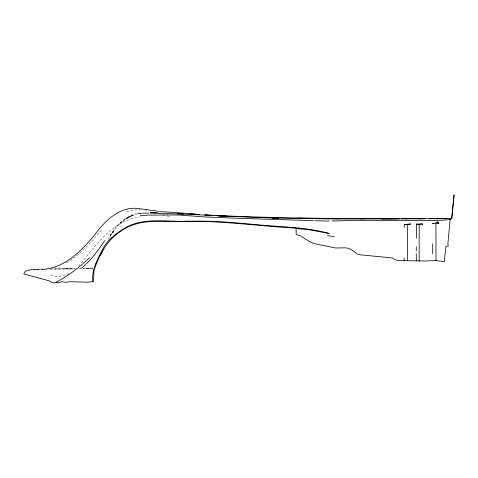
<?xml version="1.0" encoding="UTF-8"?>
<svg xmlns="http://www.w3.org/2000/svg" width="478" height="478" viewBox="0 0 478 478"><rect width="100%" height="100%" fill="white"/><g stroke="black" fill="none" stroke-linecap="round" stroke-linejoin="round"><path stroke-width="0.36" stroke-dasharray="2.39 1.79" d="M110.113 236.568C114.559 228.562 121.197 220.89 129.729 216.636L128.528 217.263L136.995 213.941M108.554 239.55C113.274 227.671 123.336 217.048 136.063 213.797M114.063 230.862L110.567 234.925L112.061 232.852M101.503 230.02C90.862 242.125 80.543 255.091 66.078 262.858M78.523 266.031C95.576 246.284 111.428 220.89 139.606 216.887M121.49 222.192L120.552 222.993L126.174 218.697L127.363 217.944L125.738 218.978L131.862 215.692L127.793 217.705M55.974 267.668L54.868 268.397L75.231 268.738M127.238 218.028L133.452 215.106M128.468 217.323L130.894 216.062M69.023 273.488L64.56 275.489L58.125 276.457L50.811 275.561M126.509 211.885L135.423 209.932L142.313 210.003M132.167 215.572L132.579 215.423M92.642 267.925L83.967 268.779M92.875 268.313L82.855 268.869M139.247 213.445L141.351 213.164M139.229 213.529L141.291 213.26M139.421 213.2L141.392 212.991M51.224 268.923L59.015 268.445L67.189 268.815L65.743 268.726L74.974 268.558M83.674 268.104L92.792 268.307M78.547 268.935L79.981 268.899M49.843 269.186L74.239 268.983M68.378 268.953L70.607 268.989M67.057 268.905L66.287 268.875L66.938 268.917M162.92 215.721L170.897 216.343M146.68 210.463L145.449 210.302M113.764 231.31L112.826 232.386L113.764 231.31"/><path stroke-width="0.72" d="M416.284 250.95L416.296 246.702M429.262 218.685L451.632 218.386L454.082 194.863L451.889 218.428L450.151 219.432L447.922 243.374L448.149 246.194L445.998 246.212L444.235 261.538L435.972 260.582L427.553 260.874A28.758 19.216 -0.8 0 1 422.582 260.952L416.326 260.851L416.278 253.776M102.101 252.037C108.404 239.783 119.339 230.038 132.281 225.263C147.051 219.456 163.118 222.115 178.611 221.463C217.723 219.994 256.453 226.04 295.416 228.078L296.097 228.508L296.175 234.525L300.166 235.738L309.702 241.701L313.514 243.445L335.389 247.98L345.2 247.825L347.966 248.225L351.814 249.916L357.478 254.129L360.227 254.822L392.725 257.959C396.411 262.069 402.536 260.181 407.364 260.713L407.387 224.6L410.775 223.973L404.334 224.463L404.251 227.409M419.146 261.096L419.194 224.714L416.499 224.074L416.422 238.217M432.686 253.8L432.715 243.78M404.161 257.911L404.077 260.761M435.972 260.582L435.96 222.927L438.643 223.154L437.752 221.828L437 222.694L437.812 223.083L437.752 221.828M31.399 269.777C28.602 270.178 24.36 270.333 23.9 273.954L48.726 280.723L54.044 283.137L56.063 282.217L59.057 282.659L61.805 281.769L65.97 282.313L70.123 281.691L86.906 282.187L92.601 281.745C91.746 269.694 97.56 258.974 103.045 248.697C107.156 239.807 115.909 234.148 123.748 228.633C142.767 216.887 165.968 221.959 187.059 221.266A126.282 72.303 1 0 0 191.355 221.326C213.313 220.549 235.2 222.724 257.039 224.666C281.148 227.134 305.884 226.859 329.312 233.509L310.204 229.96L296.097 228.508M451.632 218.386L451.889 218.428M102.889 250.066L100.762 254.553M101.85 252.085L99.836 255.873M98.809 258.365L95.863 264.872L94.035 270.291L93.521 281.673L92.601 281.745M101.784 252.689L99.46 256.25M95.385 264.943L96.072 263.695M104.682 240.625C97.847 250.956 90.402 261.173 80.585 268.857M89.41 257.672C79.575 267.429 68.312 275.758 56.063 282.217M376.622 218.685L379.681 218.679A27.079 0.723 0.3 0 0 384.061 218.703L399.483 218.739L382.412 218.834M299.479 218.303L304.181 218.362M419.194 224.714L422.277 223.883L422.313 225.305M435.96 222.927L432.453 223.746L433.779 223.632M46.814 268.911C68.025 265.511 83.507 248.733 96.251 232.744C106.821 218.822 121.705 205.271 140.604 208.826M450.151 219.432L442.795 220.209L432.476 220.454L356.134 220.364L332.102 221.003M140.185 215.793L147.654 215.112L163.607 214.992A72.363 13.784 1.7 0 1 167.868 215.01M42.339 269.371L46.778 269.096M416.326 260.851L407.364 260.713M37.212 269.407L42.733 269.138M37.899 269.592L34.553 269.694M401.12 218.715L425.05 218.679M416.499 224.074L422.277 223.883M272.084 218.207L278.56 218.004L272.842 217.789M314.942 220.752L329.24 221.081M137.539 213.206L138.728 213.194M446.249 218.709L335.126 219.008L302.114 218.44C251.332 218.374 200.706 214.066 149.972 213.11M148.676 213.116L142.354 213.176M167.826 214.963L179.214 215.028L204.889 216.958L234.895 218.165L309.224 220.537A191.445 191.385 64.4 0 0 313.514 220.734M396.836 218.763L381.02 218.81M434.944 218.613L436.247 218.625M418.901 218.649L420.359 218.661M405.583 218.781L407.125 218.793M433.671 218.637L436.51 218.673M157.208 211.473L158.367 211.533M419.033 218.852L420.467 218.876M299.168 218.141L319.752 218.745M212.71 215.291L209.836 215.22M444.432 218.679L445.777 218.721M305.693 218.309L318.145 218.685M376.837 218.691C323.08 218.476 269.275 217.92 215.578 215.459M404.334 224.463L407.387 224.6M195.108 213.827C183.241 213.433 171.279 211.897 159.568 211.73M439.067 223.184L436.946 223.011M181.861 213.923L177.296 213.6L178.294 213.827M334.451 236.819L327.663 235.54M141.106 208.94L156.378 210.918M182.482 214.234L183.271 214.222L182.727 214.013M299.861 218.189L300.023 218.888M34.864 269.67A63.508 1.649 -2.9 0 1 31.715 269.753M98.659 258.293A52.233 29.815 -64.3 0 1 100.625 254.457M204.943 214.885L213.487 215.518L204.943 214.885M366.034 218.691L360.275 218.757L366.034 218.691M190.101 214.132L189.814 214.234L199.78 214.538L190.101 214.132M217.699 215.769L226.034 216.283L217.699 215.769M157.071 212.489L150.403 212.304L157.071 212.489M238.797 216.6L230.163 216.409L238.797 216.6"/></g></svg>
